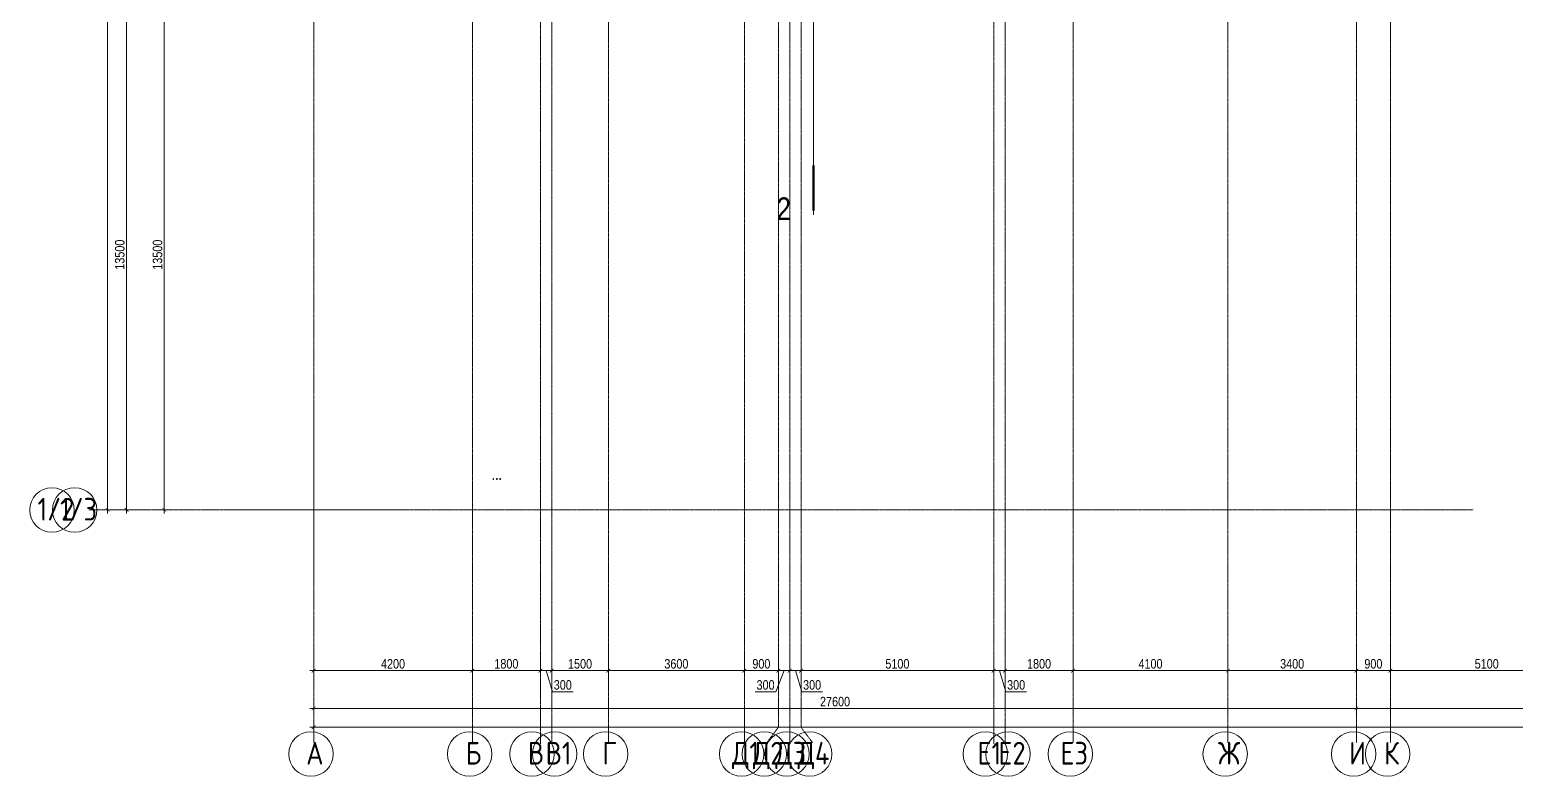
# Model space of a CAD drawing. Header units: millimetres. Extents: x -231292 to 573618, y -153144 to 564035.
# Drawn here: x -229292 to -189969, y 148144 to 167897 of the extents above; entities that cross this region are included whole.
import ezdxf
from ezdxf.enums import TextEntityAlignment as Align

# ---------------------------------------------------------------- set-up
doc = ezdxf.new("R2010")
doc.units = ezdxf.units.MM
doc.linetypes.add('CENTER2', pattern=[28.575, 19.05, -3.175, 3.175, -3.175])
doc.linetypes.add('DASHED', pattern=[19.05, 12.7, -6.35])
doc.layers.get('0').update_dxf_attribs({"color": 250})
doc.layers.get('Defpoints').update_dxf_attribs({"color": 250})
for name, color, linetype, lineweight in [('!!! КОНСТРУКТИВ_несоответствия', 250, 'Continuous', 50), ('АР_Кровля_разуклонка', 250, 'Continuous', 9), ('АР_Разрезы марка', 250, 'Continuous', 13), ('РД_Оси_100', 250, 'Continuous', 0), ('РД_Оси_размер', 250, 'Continuous', 0)]:
    doc.layers.add(name, color=color, linetype=linetype, lineweight=lineweight)
doc.layers.add('АР_Делит', color=250, linetype='Continuous', lineweight=0, plot=False)
doc.styles.add('style1', font='ARIALN.TTF')
doc.styles.add('ккк', font='isocpeur.ttf', dxfattribs={"width": 0.85, "oblique": 15})
doc.dimstyles.new('Dim100_ареал', dxfattribs={"dimscale": 100, "dimtxt": 2.5, "dimasz": 1, "dimexe": 1, "dimexo": 1, "dimgap": 0.5, "dimtad": 1, "dimzin": 12, "dimdsep": 46, "dimtxsty": 'style1', "dimblk": 'ARCHTICK', "dimcen": 1, "dimdle": 1, "dimclrd": 256, "dimclre": 256, "dimaunit": 1, "dimadec": 0, "dimazin": 3, "dimtfac": 1, "dimtmove": 1, "dimatfit": 3, "dimldrblk": 'OPEN30', "dimfxl": 2, "dimfxlon": 1, "dimtolj": 1, "dimtzin": 0, "dimlwd": 9, "dimlwe": 9, "dimarcsym": 0})

# ---------------------------------------------------------------- blocks, each defined once
blk = doc.blocks.new('_ArchTick')
at = {"color": 0, "linetype": 'ByBlock', "const_width": 0.15}
blk.add_lwpolyline([(-0.5, -0.5), (0.5, 0.5)], dxfattribs=at)
blk = doc.blocks.new('*D302')
at = {"layer": 'Defpoints', "color": 0, "transparency": 16777216}
for p in [(0, -3255), (4200, -3255), (4200, -4255)]:
    blk.add_point(p, dxfattribs=at)
at = {"layer": 'РД_Оси_размер', "lineweight": 9, "transparency": 16777216}
for p, q in [((-100, -4255), (4300, -4255)), ((0, -4055), (0, -4355)), ((4200, -4055), (4200, -4355))]:
    blk.add_line(p, q, dxfattribs=at)
at = {"layer": 'РД_Оси_размер', "lineweight": 9, "transparency": 16777216, "xscale": 100, "yscale": 100, "zscale": 100, "rotation": 180}
blk.add_blockref('_ArchTick', (0, -4255), dxfattribs=at)
at = {"layer": 'РД_Оси_размер', "lineweight": 9, "transparency": 16777216, "xscale": 100, "yscale": 100, "zscale": 100}
blk.add_blockref('_ArchTick', (4200, -4255), dxfattribs=at)
at = {"layer": 'РД_Оси_размер', "color": 0, "transparency": 16777216, "insert": (2100, -4077), "char_height": 250, "attachment_point": 5, "style": 'style1'}
blk.add_mtext('\\A1;4200', dxfattribs=at)
blk = doc.blocks.new('_Open30')
at = {"color": 0, "linetype": 'ByBlock', "lineweight": -2}
for p, q in [((-1, 0.27), (0, 0)), ((0, 0), (-1, -0.27)), ((0, 0), (-1, 0))]:
    blk.add_line(p, q, dxfattribs=at)
blk = doc.blocks.new('A-iden')
at = {"linetype": 'Continuous', "lineweight": 5}
blk.add_circle((-0.73, -4.06), 5.89, dxfattribs=at)
at = {"color": 0, "linetype": 'Continuous', "lineweight": 20, "style": 'ккк', "width": 0.85}
blk.add_attdef('ID', text='', height=6, dxfattribs=at).set_placement((0.31, -3.85), align=Align.MIDDLE_CENTER)
blk = doc.blocks.new('*D303')
at = {"layer": 'Defpoints', "color": 0, "transparency": 16777216}
for p in [(4200, -3255), (6000, -3255), (6000, -4255)]:
    blk.add_point(p, dxfattribs=at)
at = {"layer": 'РД_Оси_размер', "lineweight": 9, "transparency": 16777216}
for p, q in [((4100, -4255), (6100, -4255)), ((4200, -4055), (4200, -4355)), ((6000, -4055), (6000, -4355))]:
    blk.add_line(p, q, dxfattribs=at)
at = {"layer": 'РД_Оси_размер', "lineweight": 9, "transparency": 16777216, "xscale": 100, "yscale": 100, "zscale": 100, "rotation": 180}
blk.add_blockref('_ArchTick', (4200, -4255), dxfattribs=at)
at = {"layer": 'РД_Оси_размер', "lineweight": 9, "transparency": 16777216, "xscale": 100, "yscale": 100, "zscale": 100}
blk.add_blockref('_ArchTick', (6000, -4255), dxfattribs=at)
at = {"layer": 'РД_Оси_размер', "color": 0, "transparency": 16777216, "insert": (5100, -4077), "char_height": 250, "attachment_point": 5, "style": 'style1'}
blk.add_mtext('\\A1;1800', dxfattribs=at)
blk = doc.blocks.new('*D304')
at = {"layer": 'Defpoints', "color": 0, "transparency": 16777216}
for p in [(6000, -3255), (6300, -3255), (6300, -4255)]:
    blk.add_point(p, dxfattribs=at)
at = {"layer": 'РД_Оси_размер', "lineweight": 9, "transparency": 16777216}
for p, q in [((5900, -4255), (6400, -4255)), ((6000, -4055), (6000, -4355)), ((6150, -4255), (6317, -4813)), ((6300, -4055), (6300, -4355)), ((6317, -4813), (6869, -4813))]:
    blk.add_line(p, q, dxfattribs=at)
at = {"layer": 'РД_Оси_размер', "lineweight": 9, "transparency": 16777216, "xscale": 100, "yscale": 100, "zscale": 100, "rotation": 180}
blk.add_blockref('_ArchTick', (6000, -4255), dxfattribs=at)
at = {"layer": 'РД_Оси_размер', "lineweight": 9, "transparency": 16777216, "xscale": 100, "yscale": 100, "zscale": 100}
blk.add_blockref('_ArchTick', (6300, -4255), dxfattribs=at)
at = {"layer": 'РД_Оси_размер', "color": 0, "transparency": 16777216, "insert": (6593, -4635), "char_height": 250, "attachment_point": 5, "style": 'style1'}
blk.add_mtext('\\A1;300', dxfattribs=at)
blk = doc.blocks.new('*D305')
at = {"layer": 'Defpoints', "color": 0, "transparency": 16777216}
for p in [(6300, -3255), (7800, -3255), (7800, -4255)]:
    blk.add_point(p, dxfattribs=at)
at = {"layer": 'РД_Оси_размер', "lineweight": 9, "transparency": 16777216}
for p, q in [((6200, -4255), (7900, -4255)), ((6300, -4055), (6300, -4355)), ((7800, -4055), (7800, -4355))]:
    blk.add_line(p, q, dxfattribs=at)
at = {"layer": 'РД_Оси_размер', "lineweight": 9, "transparency": 16777216, "xscale": 100, "yscale": 100, "zscale": 100, "rotation": 180}
blk.add_blockref('_ArchTick', (6300, -4255), dxfattribs=at)
at = {"layer": 'РД_Оси_размер', "lineweight": 9, "transparency": 16777216, "xscale": 100, "yscale": 100, "zscale": 100}
blk.add_blockref('_ArchTick', (7800, -4255), dxfattribs=at)
at = {"layer": 'РД_Оси_размер', "color": 0, "transparency": 16777216, "insert": (7050, -4077), "char_height": 250, "attachment_point": 5, "style": 'style1'}
blk.add_mtext('\\A1;1500', dxfattribs=at)
blk = doc.blocks.new('*D306')
at = {"layer": 'Defpoints', "color": 0, "transparency": 16777216}
for p in [(7800, -3255), (11400, -3255), (11400, -4255)]:
    blk.add_point(p, dxfattribs=at)
at = {"layer": 'РД_Оси_размер', "lineweight": 9, "transparency": 16777216}
for p, q in [((7700, -4255), (11500, -4255)), ((7800, -4055), (7800, -4355)), ((11400, -4055), (11400, -4355))]:
    blk.add_line(p, q, dxfattribs=at)
at = {"layer": 'РД_Оси_размер', "lineweight": 9, "transparency": 16777216, "xscale": 100, "yscale": 100, "zscale": 100, "rotation": 180}
blk.add_blockref('_ArchTick', (7800, -4255), dxfattribs=at)
at = {"layer": 'РД_Оси_размер', "lineweight": 9, "transparency": 16777216, "xscale": 100, "yscale": 100, "zscale": 100}
blk.add_blockref('_ArchTick', (11400, -4255), dxfattribs=at)
at = {"layer": 'РД_Оси_размер', "color": 0, "transparency": 16777216, "insert": (9600, -4077), "char_height": 250, "attachment_point": 5, "style": 'style1'}
blk.add_mtext('\\A1;3600', dxfattribs=at)
blk = doc.blocks.new('*D307')
at = {"layer": 'Defpoints', "color": 0, "transparency": 16777216}
for p in [(11400, -3255), (12300, -3255), (12300, -4255)]:
    blk.add_point(p, dxfattribs=at)
at = {"layer": 'РД_Оси_размер', "lineweight": 9, "transparency": 16777216}
for p, q in [((11300, -4255), (12400, -4255)), ((11400, -4055), (11400, -4355)), ((12300, -4055), (12300, -4355))]:
    blk.add_line(p, q, dxfattribs=at)
at = {"layer": 'РД_Оси_размер', "lineweight": 9, "transparency": 16777216, "xscale": 100, "yscale": 100, "zscale": 100, "rotation": 180}
blk.add_blockref('_ArchTick', (11400, -4255), dxfattribs=at)
at = {"layer": 'РД_Оси_размер', "lineweight": 9, "transparency": 16777216, "xscale": 100, "yscale": 100, "zscale": 100}
blk.add_blockref('_ArchTick', (12300, -4255), dxfattribs=at)
at = {"layer": 'РД_Оси_размер', "color": 0, "transparency": 16777216, "insert": (11850, -4077), "char_height": 250, "attachment_point": 5, "style": 'style1'}
blk.add_mtext('\\A1;900', dxfattribs=at)
blk = doc.blocks.new('*D308')
at = {"layer": 'Defpoints', "color": 0, "transparency": 16777216}
for p in [(12300, -3255), (12600, -3255), (12600, -4255)]:
    blk.add_point(p, dxfattribs=at)
at = {"layer": 'РД_Оси_размер', "lineweight": 9, "transparency": 16777216}
for p, q in [((12200, -4255), (12700, -4255)), ((12450, -4255), (12237, -4813)), ((12300, -4055), (12300, -4355)), ((12600, -4055), (12600, -4355)), ((12237, -4813), (11685, -4813))]:
    blk.add_line(p, q, dxfattribs=at)
at = {"layer": 'РД_Оси_размер', "lineweight": 9, "transparency": 16777216, "xscale": 100, "yscale": 100, "zscale": 100, "rotation": 180}
blk.add_blockref('_ArchTick', (12300, -4255), dxfattribs=at)
at = {"layer": 'РД_Оси_размер', "lineweight": 9, "transparency": 16777216, "xscale": 100, "yscale": 100, "zscale": 100}
blk.add_blockref('_ArchTick', (12600, -4255), dxfattribs=at)
at = {"layer": 'РД_Оси_размер', "color": 0, "transparency": 16777216, "insert": (11961, -4636), "char_height": 250, "attachment_point": 5, "style": 'style1'}
blk.add_mtext('\\A1;300', dxfattribs=at)
blk = doc.blocks.new('*D309')
at = {"layer": 'Defpoints', "color": 0, "transparency": 16777216}
for p in [(12600, -3255), (12900, -3255), (12900, -4255)]:
    blk.add_point(p, dxfattribs=at)
at = {"layer": 'РД_Оси_размер', "lineweight": 9, "transparency": 16777216}
for p, q in [((12500, -4255), (13000, -4255)), ((12600, -4055), (12600, -4355)), ((12750, -4255), (12917, -4813)), ((12900, -4055), (12900, -4355)), ((12917, -4813), (13469, -4813))]:
    blk.add_line(p, q, dxfattribs=at)
at = {"layer": 'РД_Оси_размер', "lineweight": 9, "transparency": 16777216, "xscale": 100, "yscale": 100, "zscale": 100, "rotation": 180}
blk.add_blockref('_ArchTick', (12600, -4255), dxfattribs=at)
at = {"layer": 'РД_Оси_размер', "lineweight": 9, "transparency": 16777216, "xscale": 100, "yscale": 100, "zscale": 100}
blk.add_blockref('_ArchTick', (12900, -4255), dxfattribs=at)
at = {"layer": 'РД_Оси_размер', "color": 0, "transparency": 16777216, "insert": (13193, -4635), "char_height": 250, "attachment_point": 5, "style": 'style1'}
blk.add_mtext('\\A1;300', dxfattribs=at)
blk = doc.blocks.new('*D310')
at = {"layer": 'Defpoints', "color": 0, "transparency": 16777216}
for p in [(12900, -3255), (18000, -3255), (18000, -4255)]:
    blk.add_point(p, dxfattribs=at)
at = {"layer": 'РД_Оси_размер', "lineweight": 9, "transparency": 16777216}
for p, q in [((12800, -4255), (18100, -4255)), ((12900, -4055), (12900, -4355)), ((18000, -4055), (18000, -4355))]:
    blk.add_line(p, q, dxfattribs=at)
at = {"layer": 'РД_Оси_размер', "lineweight": 9, "transparency": 16777216, "xscale": 100, "yscale": 100, "zscale": 100, "rotation": 180}
blk.add_blockref('_ArchTick', (12900, -4255), dxfattribs=at)
at = {"layer": 'РД_Оси_размер', "lineweight": 9, "transparency": 16777216, "xscale": 100, "yscale": 100, "zscale": 100}
blk.add_blockref('_ArchTick', (18000, -4255), dxfattribs=at)
at = {"layer": 'РД_Оси_размер', "color": 0, "transparency": 16777216, "insert": (15450, -4077), "char_height": 250, "attachment_point": 5, "style": 'style1'}
blk.add_mtext('\\A1;5100', dxfattribs=at)
blk = doc.blocks.new('*D311')
at = {"layer": 'Defpoints', "color": 0, "transparency": 16777216}
for p in [(18000, -3255), (18300, -3255), (18300, -4255)]:
    blk.add_point(p, dxfattribs=at)
at = {"layer": 'РД_Оси_размер', "lineweight": 9, "transparency": 16777216}
for p, q in [((17900, -4255), (18400, -4255)), ((18000, -4055), (18000, -4355)), ((18150, -4255), (18317, -4813)), ((18300, -4055), (18300, -4355)), ((18317, -4813), (18869, -4813))]:
    blk.add_line(p, q, dxfattribs=at)
at = {"layer": 'РД_Оси_размер', "lineweight": 9, "transparency": 16777216, "xscale": 100, "yscale": 100, "zscale": 100, "rotation": 180}
blk.add_blockref('_ArchTick', (18000, -4255), dxfattribs=at)
at = {"layer": 'РД_Оси_размер', "lineweight": 9, "transparency": 16777216, "xscale": 100, "yscale": 100, "zscale": 100}
blk.add_blockref('_ArchTick', (18300, -4255), dxfattribs=at)
at = {"layer": 'РД_Оси_размер', "color": 0, "transparency": 16777216, "insert": (18593, -4635), "char_height": 250, "attachment_point": 5, "style": 'style1'}
blk.add_mtext('\\A1;300', dxfattribs=at)
blk = doc.blocks.new('*D312')
at = {"layer": 'Defpoints', "color": 0, "transparency": 16777216}
for p in [(18300, -3255), (20100, -3255), (20100, -4255)]:
    blk.add_point(p, dxfattribs=at)
at = {"layer": 'РД_Оси_размер', "lineweight": 9, "transparency": 16777216}
for p, q in [((18200, -4255), (20200, -4255)), ((18300, -4055), (18300, -4355)), ((20100, -4055), (20100, -4355))]:
    blk.add_line(p, q, dxfattribs=at)
at = {"layer": 'РД_Оси_размер', "lineweight": 9, "transparency": 16777216, "xscale": 100, "yscale": 100, "zscale": 100, "rotation": 180}
blk.add_blockref('_ArchTick', (18300, -4255), dxfattribs=at)
at = {"layer": 'РД_Оси_размер', "lineweight": 9, "transparency": 16777216, "xscale": 100, "yscale": 100, "zscale": 100}
blk.add_blockref('_ArchTick', (20100, -4255), dxfattribs=at)
at = {"layer": 'РД_Оси_размер', "color": 0, "transparency": 16777216, "insert": (19200, -4077), "char_height": 250, "attachment_point": 5, "style": 'style1'}
blk.add_mtext('\\A1;1800', dxfattribs=at)
blk = doc.blocks.new('*D313')
at = {"layer": 'Defpoints', "color": 0, "transparency": 16777216}
for p in [(20100, -3255), (24200, -3255), (24200, -4255)]:
    blk.add_point(p, dxfattribs=at)
at = {"layer": 'РД_Оси_размер', "lineweight": 9, "transparency": 16777216}
for p, q in [((20000, -4255), (24300, -4255)), ((20100, -4055), (20100, -4355)), ((24200, -4055), (24200, -4355))]:
    blk.add_line(p, q, dxfattribs=at)
at = {"layer": 'РД_Оси_размер', "lineweight": 9, "transparency": 16777216, "xscale": 100, "yscale": 100, "zscale": 100, "rotation": 180}
blk.add_blockref('_ArchTick', (20100, -4255), dxfattribs=at)
at = {"layer": 'РД_Оси_размер', "lineweight": 9, "transparency": 16777216, "xscale": 100, "yscale": 100, "zscale": 100}
blk.add_blockref('_ArchTick', (24200, -4255), dxfattribs=at)
at = {"layer": 'РД_Оси_размер', "color": 0, "transparency": 16777216, "insert": (22150, -4077), "char_height": 250, "attachment_point": 5, "style": 'style1'}
blk.add_mtext('\\A1;4100', dxfattribs=at)
blk = doc.blocks.new('*D314')
at = {"layer": 'Defpoints', "color": 0, "transparency": 16777216}
for p in [(24200, -3255), (27600, -3255), (27600, -4255)]:
    blk.add_point(p, dxfattribs=at)
at = {"layer": 'РД_Оси_размер', "lineweight": 9, "transparency": 16777216}
for p, q in [((24100, -4255), (27700, -4255)), ((24200, -4055), (24200, -4355)), ((27600, -4055), (27600, -4355))]:
    blk.add_line(p, q, dxfattribs=at)
at = {"layer": 'РД_Оси_размер', "lineweight": 9, "transparency": 16777216, "xscale": 100, "yscale": 100, "zscale": 100, "rotation": 180}
blk.add_blockref('_ArchTick', (24200, -4255), dxfattribs=at)
at = {"layer": 'РД_Оси_размер', "lineweight": 9, "transparency": 16777216, "xscale": 100, "yscale": 100, "zscale": 100}
blk.add_blockref('_ArchTick', (27600, -4255), dxfattribs=at)
at = {"layer": 'РД_Оси_размер', "color": 0, "transparency": 16777216, "insert": (25900, -4077), "char_height": 250, "attachment_point": 5, "style": 'style1'}
blk.add_mtext('\\A1;3400', dxfattribs=at)
blk = doc.blocks.new('*D315')
at = {"layer": 'Defpoints', "color": 0, "transparency": 16777216}
for p in [(27600, -3255), (28500, -3255), (28500, -4255)]:
    blk.add_point(p, dxfattribs=at)
at = {"layer": 'РД_Оси_размер', "lineweight": 9, "transparency": 16777216}
for p, q in [((27500, -4255), (28600, -4255)), ((27600, -4055), (27600, -4355)), ((28500, -4055), (28500, -4355))]:
    blk.add_line(p, q, dxfattribs=at)
at = {"layer": 'РД_Оси_размер', "lineweight": 9, "transparency": 16777216, "xscale": 100, "yscale": 100, "zscale": 100, "rotation": 180}
blk.add_blockref('_ArchTick', (27600, -4255), dxfattribs=at)
at = {"layer": 'РД_Оси_размер', "lineweight": 9, "transparency": 16777216, "xscale": 100, "yscale": 100, "zscale": 100}
blk.add_blockref('_ArchTick', (28500, -4255), dxfattribs=at)
at = {"layer": 'РД_Оси_размер', "color": 0, "transparency": 16777216, "insert": (28050, -4077), "char_height": 250, "attachment_point": 5, "style": 'style1'}
blk.add_mtext('\\A1;900', dxfattribs=at)
blk = doc.blocks.new('*D316')
at = {"layer": 'Defpoints', "color": 0, "transparency": 16777216}
for p in [(28500, -3255), (33600, -3255), (33600, -4255)]:
    blk.add_point(p, dxfattribs=at)
at = {"layer": 'РД_Оси_размер', "lineweight": 9, "transparency": 16777216}
for p, q in [((28400, -4255), (33700, -4255)), ((28500, -4055), (28500, -4355)), ((33600, -4055), (33600, -4355))]:
    blk.add_line(p, q, dxfattribs=at)
at = {"layer": 'РД_Оси_размер', "lineweight": 9, "transparency": 16777216, "xscale": 100, "yscale": 100, "zscale": 100, "rotation": 180}
blk.add_blockref('_ArchTick', (28500, -4255), dxfattribs=at)
at = {"layer": 'РД_Оси_размер', "lineweight": 9, "transparency": 16777216, "xscale": 100, "yscale": 100, "zscale": 100}
blk.add_blockref('_ArchTick', (33600, -4255), dxfattribs=at)
at = {"layer": 'РД_Оси_размер', "color": 0, "transparency": 16777216, "insert": (31050, -4077), "char_height": 250, "attachment_point": 5, "style": 'style1'}
blk.add_mtext('\\A1;5100', dxfattribs=at)
blk = doc.blocks.new('*D24')
at = {"layer": 'Defpoints', "color": 0, "transparency": 16777216}
for p in [(0, -3255), (114600, -3255), (114600, -5755)]:
    blk.add_point(p, dxfattribs=at)
at = {"layer": 'РД_Оси_размер', "color": 0, "lineweight": 5, "transparency": 16777216}
for p, q in [((-100, -5755), (114700, -5755)), ((0, -5555), (0, -5855)), ((114600, -5555), (114600, -5855))]:
    blk.add_line(p, q, dxfattribs=at)
at = {"layer": 'РД_Оси_размер', "color": 0, "lineweight": 5, "transparency": 16777216, "xscale": 100, "yscale": 100, "zscale": 100, "rotation": 180}
blk.add_blockref('_ArchTick', (0, -5755), dxfattribs=at)
at = {"layer": 'РД_Оси_размер', "color": 0, "lineweight": 5, "transparency": 16777216, "xscale": 100, "yscale": 100, "zscale": 100}
blk.add_blockref('_ArchTick', (114600, -5755), dxfattribs=at)
at = {"layer": 'РД_Оси_размер', "color": 0, "transparency": 16777216, "insert": (57300, -5577), "char_height": 250, "attachment_point": 5, "style": 'style1'}
blk.add_mtext('\\A1;114600', dxfattribs=at)
blk = doc.blocks.new('*D355')
at = {"layer": 'Defpoints', "color": 0, "transparency": 16777216}
for p in [(-5455, 134700), (-2955, 134700), (-2955, 0)]:
    blk.add_point(p, dxfattribs=at)
at = {"layer": 'РД_Оси_размер', "lineweight": 9, "transparency": 16777216}
for p, q in [((-5255, 134700), (-5555, 134700)), ((-5455, -100), (-5455, 134800)), ((-5255, 0), (-5555, 0))]:
    blk.add_line(p, q, dxfattribs=at)
at = {"layer": 'РД_Оси_размер', "lineweight": 9, "transparency": 16777216, "xscale": 100, "yscale": 100, "zscale": 100}
for p, rotation in [((-5455, 134700), 90), ((-5455, 0), 270)]:
    blk.add_blockref('_ArchTick', p, dxfattribs=dict(at, rotation=rotation))
at = {"layer": 'РД_Оси_размер', "color": 0, "transparency": 16777216, "insert": (-5633, 67350), "char_height": 250, "attachment_point": 5, "rotation": 90, "style": 'style1'}
blk.add_mtext('\\A1;134700', dxfattribs=at)
blk = doc.blocks.new('*D25')
at = {"layer": 'Defpoints', "color": 0, "transparency": 16777216}
for p in [(-3955, 13500), (-3220, 13500), (-2955, 0)]:
    blk.add_point(p, dxfattribs=at)
at = {"layer": 'РД_Оси_размер', "color": 0, "lineweight": 5, "transparency": 16777216}
for p, q in [((-3755, 13500), (-4055, 13500)), ((-3955, -100), (-3955, 13600)), ((-3755, 0), (-4055, 0))]:
    blk.add_line(p, q, dxfattribs=at)
at = {"layer": 'РД_Оси_размер', "color": 0, "lineweight": 5, "transparency": 16777216, "xscale": 100, "yscale": 100, "zscale": 100}
for p, rotation in [((-3955, 13500), 90), ((-3955, 0), 270)]:
    blk.add_blockref('_ArchTick', p, dxfattribs=dict(at, rotation=rotation))
at = {"layer": 'РД_Оси_размер', "color": 0, "transparency": 16777216, "insert": (-4133, 6750), "char_height": 250, "attachment_point": 5, "rotation": 90, "style": 'style1'}
blk.add_mtext('\\A1;13500', dxfattribs=at)
blk = doc.blocks.new('*D398')
at = {"layer": 'Defpoints', "color": 0, "transparency": 16777216}
for p in [(-4955, 13500), (-2955, 13500), (-2955, 0)]:
    blk.add_point(p, dxfattribs=at)
at = {"layer": 'РД_Оси_размер', "lineweight": 9, "transparency": 16777216}
for p, q in [((-4755, 13500), (-5055, 13500)), ((-4955, -100), (-4955, 13600)), ((-4755, 0), (-5055, 0))]:
    blk.add_line(p, q, dxfattribs=at)
at = {"layer": 'РД_Оси_размер', "lineweight": 9, "transparency": 16777216, "xscale": 100, "yscale": 100, "zscale": 100}
for p, rotation in [((-4955, 13500), 90), ((-4955, 0), 270)]:
    blk.add_blockref('_ArchTick', p, dxfattribs=dict(at, rotation=rotation))
at = {"layer": 'РД_Оси_размер', "color": 0, "transparency": 16777216, "insert": (-5133, 6750), "char_height": 250, "attachment_point": 5, "rotation": 90, "style": 'style1'}
blk.add_mtext('\\A1;13500', dxfattribs=at)
blk = doc.blocks.new('*D403')
at = {"layer": 'Defpoints', "color": 0, "transparency": 16777216}
for p in [(0, -3255), (27600, -3255), (27600, -5255)]:
    blk.add_point(p, dxfattribs=at)
at = {"layer": 'РД_Оси_размер', "lineweight": 9, "transparency": 16777216}
for p, q in [((0, -5055), (0, -5355)), ((27600, -5055), (27600, -5355)), ((-100, -5255), (27700, -5255))]:
    blk.add_line(p, q, dxfattribs=at)
at = {"layer": 'РД_Оси_размер', "lineweight": 9, "transparency": 16777216, "xscale": 100, "yscale": 100, "zscale": 100, "rotation": 180}
blk.add_blockref('_ArchTick', (0, -5255), dxfattribs=at)
at = {"layer": 'РД_Оси_размер', "lineweight": 9, "transparency": 16777216, "xscale": 100, "yscale": 100, "zscale": 100}
blk.add_blockref('_ArchTick', (27600, -5255), dxfattribs=at)
at = {"layer": 'РД_Оси_размер', "color": 0, "transparency": 16777216, "insert": (13800, -5077), "char_height": 250, "attachment_point": 5, "style": 'style1'}
blk.add_mtext('\\A1;27600', dxfattribs=at)
blk = doc.blocks.new('*D44')
at = {"layer": 'Defpoints', "color": 0, "transparency": 16777216}
for p in [(27600, -3255), (45600, -3253), (45600, -5255)]:
    blk.add_point(p, dxfattribs=at)
at = {"layer": 'РД_Оси_размер', "color": 0, "lineweight": 5, "transparency": 16777216}
for p, q in [((27600, -5055), (27600, -5355)), ((45600, -5055), (45600, -5355)), ((27500, -5255), (45700, -5255))]:
    blk.add_line(p, q, dxfattribs=at)
at = {"layer": 'РД_Оси_размер', "color": 0, "lineweight": 5, "transparency": 16777216, "xscale": 100, "yscale": 100, "zscale": 100, "rotation": 180}
blk.add_blockref('_ArchTick', (27600, -5255), dxfattribs=at)
at = {"layer": 'РД_Оси_размер', "color": 0, "lineweight": 5, "transparency": 16777216, "xscale": 100, "yscale": 100, "zscale": 100}
blk.add_blockref('_ArchTick', (45600, -5255), dxfattribs=at)
at = {"layer": 'РД_Оси_размер', "color": 0, "transparency": 16777216, "insert": (36600, -5077), "char_height": 250, "attachment_point": 5, "style": 'style1'}
blk.add_mtext('\\A1;18000', dxfattribs=at)
blk = doc.blocks.new('СОШ_2200_АР_ОСИ_М100_28.05.24')
at = {"layer": 'АР_Делит'}
for points in [[(0, -2065.317), (0, 2065.317)], [(-2065.317, 0), (2065.317, 0)]]:
    blk.add_lwpolyline(points, dxfattribs=at)
at = {"layer": 'РД_Оси_100', "linetype": 'CENTER2'}
for p, q in [((0, -6155), (0, 139938.679)), ((4200, -6155), (4200, 139938.679)), ((20100, -6155), (20100, 139938.679)), ((27600, -6155), (27600, 139938.679)), ((-5954.958, 0), (30690.994, 0))]:
    blk.add_line(p, q, dxfattribs=at)
at = {"layer": 'РД_Оси_100', "color": 1, "linetype": 'CENTER2'}
blk.add_line((24200, -6155), (24200, 139938.679), dxfattribs=at)
at = {"layer": 'РД_Оси_100', "linetype": 'CENTER2'}
for points in [[(5849.555, 139938.679), (6000, 139538.679), (6000, -6194.559)], [(6300, -6195.83), (6300, 139538.679), (6450, 139938.679)], [(7800, -6155), (7800, 139938.679)], [(11400, 139938.679), (11400, -6155)], [(12000.12, -6155), (12300, -5755), (12300, 139538.679), (12000, 139938.679)], [(12600, -6155), (12600, 139938.679)], [(13200, -6155), (12900, -5755), (12900, 139538.679), (13220.167, 139939.357)], [(17850, 139938.679), (18000, 139538.679), (18000, -6194.092)], [(18300, -6196.31), (18300, 139538.679), (18450, 139938.679)], [(28500, -6155), (28500, 139938.679)]]:
    blk.add_lwpolyline(points, dxfattribs=at)
at = {"layer": 'РД_Оси_100', "color": 0, "xscale": 100, "yscale": 100, "zscale": 100}
for p, values in [((-6854.958, 400), {'ID': '1/2'}), ((-6254.958, 400), {'ID': '1/3'}), ((0, -6054.999), {'ID': 'А'}), ((4200, -6054.999), {'ID': 'Б'}), ((5851.101, -6054.999), {'ID': 'В'}), ((6451.101, -6054.999), {'ID': 'В1'}), ((7800.734, -6054.999), {'ID': 'Г'}), ((11399.266, -6054.999), {'ID': 'Д1'}), ((11999.266, -6054.999), {'ID': 'Д2'}), ((12599.266, -6054.999), {'ID': 'Д3'}), ((13199.266, -6054.999), {'ID': 'Д4'}), ((17851.921, -6054.999), {'ID': 'Е1'}), ((18451.921, -6054.999), {'ID': 'Е2'}), ((20100, -6054.999), {'ID': 'Е3'}), ((24200, -6054.999), {'ID': 'Ж'}), ((27600, -6054.999), {'ID': 'И'}), ((28499.266, -6054.999), {'ID': 'К'})]:
    blk.add_blockref('A-iden', p, dxfattribs=at).add_auto_attribs(values)
at = {"layer": 'РД_Оси_размер'}
for base, p2, picture, middle in [((-5454.958, 134700), (-2954.958, 134700), '*D355', (-5632.601, 67350)), ((-4954.958, 13500), (-2954.958, 13500), '*D398', (-5132.601, 6750)), ((-3954.958, 13500), (-3220.264, 13500), '*D25', (-4132.601, 6750))]:
    dim = blk.add_linear_dim(base=base, p1=(-2954.958, 0), p2=p2, angle=90, dimstyle='Dim100_ареал', dxfattribs=at)
    dim.commit()
    dim.dimension.update_dxf_attribs({"geometry": picture, "text_midpoint": middle})
for base, p1, p2, picture, middle in [((4200, -4255), (0, -3255), (4200, -3255), '*D302', (2100, -4077.357)), ((114600, -5755), (0, -3255), (114600, -3255), '*D24', (57300, -5577.357)), ((27600, -5255), (0, -3255), (27600, -3255), '*D403', (13800, -5077.357)), ((6000, -4255), (4200, -3255), (6000, -3255), '*D303', (5100, -4077.357)), ((6300, -4255), (6000, -3255), (6300, -3255), '*D304', (6367.379, -4635.286)), ((7800, -4255), (6300, -3255), (7800, -3255), '*D305', (7050, -4077.357)), ((11400, -4255), (7800, -3255), (11400, -3255), '*D306', (9600, -4077.357)), ((12300, -4255), (11400, -3255), (12300, -3255), '*D307', (11850, -4077.357)), ((12900, -4255), (12600, -3255), (12900, -3255), '*D309', (12967.379, -4635.286)), ((18000, -4255), (12900, -3255), (18000, -3255), '*D310', (15450, -4077.357)), ((18300, -4255), (18000, -3255), (18300, -3255), '*D311', (18367.379, -4635.286)), ((20100, -4255), (18300, -3255), (20100, -3255), '*D312', (19200, -4077.357)), ((24200, -4255), (20100, -3255), (24200, -3255), '*D313', (22150, -4077.357)), ((27600, -4255), (24200, -3255), (27600, -3255), '*D314', (25900, -4077.357)), ((45600, -5255), (27600, -3255), (45600, -3253.064), '*D44', (36600, -5077.357)), ((28500, -4255), (27600, -3255), (28500, -3255), '*D315', (28050, -4077.357)), ((33600, -4255), (28500, -3255), (33600, -3255), '*D316', (31050, -4077.357))]:
    dim = blk.add_linear_dim(base=base, p1=p1, p2=p2, dimstyle='Dim100_ареал', dxfattribs=at)
    dim.commit()
    dim.dimension.update_dxf_attribs({"geometry": picture, "text_midpoint": middle})
dim = blk.add_linear_dim(base=(12600, -4255), p1=(12300, -3255), p2=(12600, -3255), dimstyle='Dim100_ареал', dxfattribs=at)
dim.commit()
dim.dimension.update_dxf_attribs({"geometry": '*D308', "text_midpoint": (12186.596, -4813.295), "dimtype": 160})

msp = doc.modelspace()

# ---------------------------------------------------------------- linework, layer by layer
at = {"layer": '!!! КОНСТРУКТИВ_несоответствия', "color": 1, "lineweight": 0}
msp.add_lwpolyline([(-220270.248, 155195.168), (-221774.956, 155195.168), (-221774.956, 157758.767)], dxfattribs=at)
at = {"layer": 'АР_Кровля_разуклонка'}
for points in [[(-217027.462, 156021.006), (-217011.262, 156021.006), (-217011.262, 155997.306), (-217027.462, 155997.306)], [(-217027.462, 156021.006), (-217011.262, 156021.006), (-217011.262, 155997.306), (-217027.462, 155997.306)], [(-216934.112, 156021.006), (-216917.912, 156021.006), (-216917.912, 155997.306), (-216934.112, 155997.306)], [(-216934.112, 156021.006), (-216917.912, 156021.006), (-216917.912, 155997.306), (-216934.112, 155997.306)], [(-216847.862, 156021.006), (-216831.662, 156021.006), (-216831.662, 155997.306), (-216847.862, 155997.306)], [(-216847.862, 156021.006), (-216831.662, 156021.006), (-216831.662, 155997.306), (-216847.862, 155997.306)]]:
    msp.add_lwpolyline(points, close=True, dxfattribs=at)
at = {"layer": 'АР_Разрезы марка', "linetype": 'DASHED', "lineweight": 0}
msp.add_lwpolyline([(-220727.999, 262385.777), (-220727.999, 222288.934), (-211731.635, 222288.934), (-211731.635, 189220.614), (-208541.431, 189220.614), (-208541.431, 162994.402)], dxfattribs=at)
at = {"layer": 'АР_Разрезы марка', "lineweight": 50}
msp.add_lwpolyline([(-208541.431, 164301.4), (-208541.431, 163110.749)], dxfattribs=at)
at = {"layer": 'АР_Разрезы марка'}
msp.add_lwpolyline([(-208541.431, 163706.075, 0, 200, 0), (-208985.699, 163706.075, 0, 0, 0), (-209815.26, 163706.075, 0, 0, 0)], format="xyseb", dxfattribs=at)

# ---------------------------------------------------------------- block references
at = {"layer": 'РД_Оси_100'}
msp.add_blockref('СОШ_2200_АР_ОСИ_М100_28.05.24', (-221774.956, 155195.168), dxfattribs=at)

# ---------------------------------------------------------------- texts
at = {"layer": 'АР_Разрезы марка', "color": 7, "insert": (-209332.354, 163160.519), "char_height": 600, "width": 1999.94, "attachment_point": 5, "style": 'style1'}
msp.add_mtext('2', dxfattribs=at)

doc.saveas('drawing.dxf')
